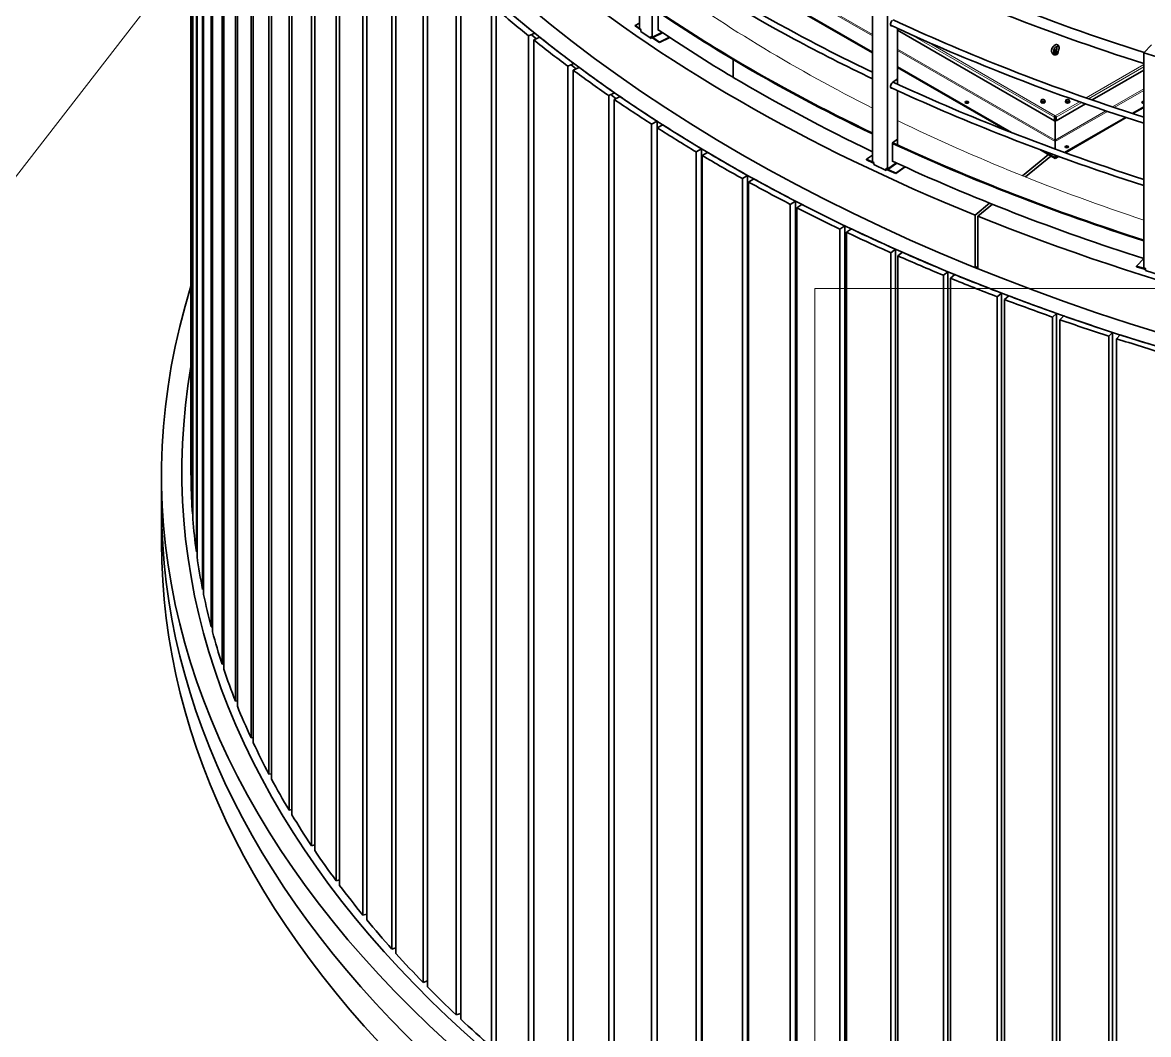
# Model space of a CAD drawing. Header units: millimetres. Extents: x 0 to 42050, y 0 to 29700.
# Drawn here: x 22913 to 24983, y 9571 to 11431 of the extents above; entities that cross this region are included whole.
import ezdxf

# ---------------------------------------------------------------- set-up
doc = ezdxf.new("R2010")
doc.units = ezdxf.units.MM
doc.header["$LTSCALE"] = 50
for name, color, linetype, lineweight in [('Detail Boundary', 7, 'Continuous', 18), ('Symbol', 7, 'Continuous', 18), ('Visible', 7, 'Continuous', 35), ('Visible Narrow', 7, 'Continuous', 18)]:
    doc.layers.add(name, color=color, linetype=linetype, lineweight=lineweight)
doc.layers.add('P_Cable Ducts (CD)', color=30, linetype='Continuous', lineweight=18, true_color=0xff7f00)
doc.styles.add('Title', font='arial.ttf')
doc.dimstyles.new('Default - Method 2a$7', dxfattribs={"dimscale": 50, "dimtxt": 3, "dimasz": 2.5, "dimexe": 3, "dimexo": 0.5, "dimgap": 0.7, "dimtad": 0, "dimtoh": 1, "dimdec": 1, "dimrnd": 1e-08, "dimtxsty": 'Title', "dimcen": 0.09, "dimdle": 10, "dimclrd": 256, "dimclre": 256, "dimclrt": 7, "dimazin": 2, "dimtfac": 0.833333, "dimtdec": 1, "dimtmove": 0, "dimatfit": 3, "dimfxl": 1, "dimtolj": 1, "dimlwd": -1, "dimlwe": -1, "dimarcsym": 0})

# ---------------------------------------------------------------- blocks, each defined once
blk = doc.blocks.new('2dDetail0')
at = {"layer": 'Detail Boundary', "flags": 128}
blk.add_lwpolyline([(487.387, 169.093), (587.479, 169.093), (587.479, 218.834), (487.387, 218.834), (487.387, 169.093)], dxfattribs=at)

msp = doc.modelspace()

# ---------------------------------------------------------------- linework, layer by layer
at = {"layer": 'P_Cable Ducts (CD)'}
for start_param, end_param in [(3.8175465, 3.9940945), (4.0135861, 4.1902126)]:
    msp.add_ellipse((26536.67, 12634.94), major_axis=(3132, 0), ratio=0.5773503, start_param=start_param, end_param=end_param, dxfattribs=at)
at = {"layer": 'Visible', "color": 9, "true_color": 0xc0c0c0}
for p, q in [((23222.67, 10605.79), (23222.67, 12521.29)), ((23222.71, 10596.99), (23222.71, 12512.5)), ((23222.82, 12503.26), (23222.82, 10587.76)), ((23225.44, 10527.53), (23225.44, 12443.03)), ((23226.14, 12433.8), (23226.14, 10518.3)), ((23232.55, 10458.16), (23232.55, 12373.66)), ((23233.82, 12364.45), (23233.82, 10448.95)), ((23244.01, 10388.99), (23244.01, 12304.49)), ((23245.86, 12295.32), (23245.86, 10379.81)), ((23259.82, 10320.1), (23259.82, 12235.61)), ((23262.25, 12226.48), (23262.25, 10310.97)), ((23279.95, 10251.6), (23279.95, 12167.1)), ((23282.95, 12158.02), (23282.95, 10242.52)), ((23304.37, 10183.56), (23304.37, 12099.06)), ((23307.94, 12090.05), (23307.94, 10174.55)), ((23333.06, 10116.07), (23333.06, 12031.57)), ((23337.19, 12022.65), (23337.19, 10107.15)), ((23365.97, 10049.23), (23365.97, 11964.73)), ((23370.66, 11955.9), (23370.66, 10040.4)), ((23403.06, 9983.13), (23403.06, 11898.63)), ((23408.31, 11889.9), (23408.31, 9974.4)), ((23444.29, 9917.85), (23444.29, 11833.35)), ((23450.08, 11824.74), (23450.08, 9909.23)), ((23489.6, 9853.47), (23489.6, 11768.97)), ((23495.92, 11760.49), (23495.92, 9844.99)), ((23538.92, 9790.09), (23538.92, 11705.59)), ((23545.78, 11697.24), (23545.78, 9781.74)), ((23592.2, 9727.78), (23592.2, 11643.28)), ((23599.57, 11635.08), (23599.57, 9719.58)), ((23649.36, 9666.63), (23649.36, 11582.13)), ((23657.25, 11574.09), (23657.25, 9658.59)), ((23710.33, 9606.72), (23710.33, 11522.22)), ((23718.72, 11514.35), (23718.72, 9598.85)), ((23775.03, 9548.13), (23775.03, 11463.63)), ((23783.9, 11455.94), (23783.9, 9540.44)), ((23843.37, 11406.43), (23854.73, 11411.16)), ((23849.39, 11407.3), (23857.74, 11401.02)), ((23854.73, 11411.16), (23854.73, 11409.52)), ((23843.37, 9490.93), (23843.37, 11406.43)), ((23864.08, 11403.66), (23852.72, 11398.94)), ((23852.72, 11398.94), (23852.72, 9483.43)), ((23915.26, 11350.7), (23926.31, 11355.66)), ((23915.26, 9435.2), (23915.26, 11350.7)), ((23922.48, 11352.31), (23930.86, 11346)), ((23936.13, 11348.37), (23925.08, 11343.41)), ((23926.31, 11355.66), (23926.31, 11354.03)), ((23925.08, 11343.41), (23925.08, 9427.91)), ((23990.61, 11296.52), (24001.34, 11301.71)), ((23990.61, 9381.02), (23990.61, 11296.52)), ((23995.59, 11297.29), (24004.02, 11290.95)), ((24011.62, 11294.63), (24000.88, 11289.44)), ((24000.88, 11289.44), (24000.88, 9373.94)), ((24001.34, 11301.71), (24001.34, 11300.07)), ((24069.32, 11243.95), (24079.72, 11249.36)), ((24069.32, 9328.45), (24069.32, 11243.95)), ((24079.72, 11249.36), (24079.72, 9333.86)), ((24090.43, 11242.5), (24080.03, 11237.09)), ((24080.03, 11237.09), (24080.03, 9321.59)), ((24151.28, 11193.07), (24161.33, 11198.69)), ((24151.28, 9277.57), (24151.28, 11193.07)), ((24161.33, 11198.69), (24161.33, 9283.19)), ((24172.47, 11192.06), (24162.41, 11186.43)), ((24162.41, 11186.43), (24162.41, 9270.93)), ((24751.71, 11149.08), (24799.06, 11188.12)), ((24803.65, 11185.47), (24756.98, 11146.98)), ((24236.39, 11143.94), (24246.08, 11149.77)), ((24236.39, 9228.43), (24236.39, 11143.94)), ((24246.08, 11149.77), (24246.08, 9234.27)), ((24257.63, 11143.37), (24247.93, 11137.54)), ((24247.93, 11137.54), (24247.93, 9222.04)), ((24324.53, 11096.62), (24333.85, 11102.65)), ((24324.53, 9181.12), (24324.53, 11096.62)), ((24333.85, 11102.65), (24333.85, 9187.15)), ((24345.79, 11096.5), (24336.47, 11090.47)), ((24664.19, 11076.92), (24690.82, 11098.87)), ((24696.08, 11096.77), (24669.43, 11074.8)), ((24336.47, 11090.47), (24336.47, 9174.97)), ((24664.19, 10980.57), (24664.19, 11076.92)), ((24415.59, 11051.18), (24424.52, 11057.41)), ((24424.52, 11057.41), (24424.52, 9141.91)), ((24669.43, 11074.8), (24669.43, 10978.45)), ((24415.59, 9135.68), (24415.59, 11051.18)), ((24436.84, 11051.51), (24427.91, 11045.29)), ((24427.91, 11045.29), (24427.91, 9391.07)), ((24509.45, 11007.69), (24517.98, 11014.09)), ((24517.98, 11014.09), (24517.98, 9359.87)), ((24509.45, 9353.46), (24509.45, 11007.69)), ((24530.66, 11008.46), (24522.13, 11002.05)), ((24522.13, 11002.05), (24522.13, 9347.83)), ((24605.98, 10966.19), (24614.11, 10972.77)), ((24614.11, 10972.77), (24614.11, 9318.54)), ((24669.43, 10983.26), (24665.52, 10980.03)), ((24605.98, 9311.96), (24605.98, 10966.19)), ((24627.13, 10967.4), (24619, 10960.82)), ((24619, 10960.82), (24619, 9045.32)), ((24705.06, 10926.74), (24712.76, 10933.48)), ((24712.76, 10933.48), (24712.76, 9017.98)), ((24705.06, 9011.23), (24705.06, 10926.74)), ((24726.12, 10928.4), (24718.41, 10921.65)), ((24718.41, 10921.65), (24718.41, 9006.15)), ((24806.55, 10889.39), (24813.83, 10896.29)), ((24806.55, 8973.89), (24806.55, 10889.39)), ((24813.83, 10896.29), (24813.83, 8980.79)), ((24827.5, 10891.49), (24820.21, 10884.59)), ((24820.21, 10884.59), (24820.21, 9491.64)), ((24910.32, 10854.19), (24917.16, 10861.25)), ((24910.32, 9461.25), (24910.32, 10854.19)), ((24917.16, 10861.25), (24917.16, 9468.3)), ((24931.12, 10856.73), (24924.28, 10849.68)), ((24924.28, 10849.68), (24924.28, 9456.74)), ((23168.67, 10540.47), (23168.67, 10599.25)), ((23222.82, 10597), (23222.71, 10596.99)), ((23168.67, 10475.15), (23168.67, 10540.47)), ((23226.14, 10527.54), (23225.44, 10527.53)), ((23233.82, 10458.22), (23232.55, 10458.16)), ((23245.86, 10389.11), (23244.01, 10388.99)), ((23262.25, 10320.32), (23259.82, 10320.1)), ((23282.95, 10251.93), (23279.95, 10251.6)), ((23307.94, 10184.03), (23304.37, 10183.56)), ((23337.19, 10116.71), (23333.06, 10116.07)), ((23370.66, 10050.06), (23365.97, 10049.23)), ((23408.31, 9984.18), (23403.06, 9983.13)), ((23450.08, 9919.14), (23444.29, 9917.85)), ((23495.92, 9855.04), (23489.6, 9853.47)), ((23545.78, 9791.97), (23538.92, 9790.09)), ((23599.57, 9729.99), (23592.2, 9727.78)), ((23657.25, 9669.21), (23649.36, 9666.63)), ((23718.72, 9609.7), (23710.33, 9606.72))]:
    msp.add_line(p, q, dxfattribs=at)
at = {"layer": 'Visible'}
for p, q in [((24047.59, 11419.86), (24047.59, 11815.37)), ((24070.83, 11403.99), (24070.83, 11799.5)), ((24093.36, 11596.86), (24475.5, 11376.24)), ((24093.36, 11595.55), (24475.5, 11374.93)), ((24475.5, 11174.8), (24475.5, 11570.31)), ((24503.43, 11161.68), (24503.43, 11557.19)), ((24081.83, 11416.87), (24081.83, 11451.16)), ((24047.59, 11429.62), (24039.18, 11425.52)), ((24039.18, 11425.52), (24049.77, 11418.29)), ((24039.18, 11425.52), (24039.18, 11424.54)), ((24039.18, 11424.54), (24049.77, 11417.31)), ((24049.91, 11418.27), (24047.59, 11419.86)), ((24049.77, 11418.29), (24049.91, 11418.19)), ((24049.77, 11417.31), (24049.91, 11417.21)), ((24049.91, 11418.27), (24049.91, 11414.35)), ((24049.91, 11414.35), (24068.51, 11401.66)), ((24071.98, 11403.12), (24089.87, 11411.86)), ((24088.64, 11412.68), (24073.58, 11405.33)), ((24082.17, 11417.04), (24081.83, 11416.87)), ((24521.85, 11420.01), (24521.85, 11327.28)), ((24810.27, 11250.24), (24521.85, 11416.76)), ((24070.83, 11403.99), (24068.51, 11405.57)), ((24068.51, 11401.66), (24068.51, 11405.57)), ((24068.51, 11401.66), (24069.42, 11402.1)), ((24069.42, 11402.1), (24069.42, 11404.95)), ((24073.58, 11405.33), (24070.83, 11403.99)), ((24071.21, 11404.17), (24071.21, 11402.67)), ((24071.21, 11402.67), (24073.53, 11401.08)), ((24071.98, 11404.55), (24071.98, 11403.12)), ((24071.98, 11403.12), (24073.53, 11402.06)), ((24084.12, 11394.83), (24073.53, 11402.06)), ((24073.53, 11401.08), (24084.12, 11393.86)), ((24102.19, 11403.65), (24084.12, 11394.83)), ((24103.04, 11403.09), (24084.12, 11393.86)), ((24084.12, 11394.83), (24084.12, 11393.86)), ((24816.18, 11389.65), (24816.25, 11389.61)), ((24988.45, 11389.99), (24974.53, 11375.17)), ((24806.48, 11373.43), (24806.5, 11374.51)), ((24806.48, 11373.43), (24809.88, 11371.47)), ((24807, 11374.17), (24807.42, 11373.92)), ((24809.8, 11374.9), (24809.88, 11371.47)), ((24810.31, 11371.72), (24809.88, 11371.47)), ((24810.78, 11378.09), (24810.78, 11378.09)), ((24816.71, 11377.1), (24816.71, 11374.49)), ((24816.95, 11375.55), (24816.71, 11375.42)), ((24816.95, 11375.55), (24816.87, 11378.98)), ((25006.18, 11365.26), (24974.53, 11375.17)), ((24974.53, 10979.66), (24974.53, 11375.17)), ((24220.64, 11363.69), (24219.21, 11362.88)), ((24219.21, 11362.88), (24219.21, 11330.22)), ((24221, 11363.47), (24219.57, 11362.67)), ((24219.57, 11362.67), (24219.57, 11330.01)), ((24220.64, 11363.27), (24220.64, 11363.69)), ((24521.85, 11349.47), (24731, 11228.72)), ((24521.85, 11348.17), (24723.99, 11231.46)), ((24219.21, 11330.22), (24219.57, 11330.42)), ((24512.64, 11320.74), (24521.85, 11327.28)), ((24521.56, 11327.08), (24521.56, 11317.68)), ((24974.53, 11343.41), (24879.43, 11288.5)), ((24521.85, 11305.7), (24521.85, 11216.57)), ((24785.09, 11284.68), (24785.09, 11285.33)), ((24785.69, 11286.44), (24785.69, 11284.69)), ((24787.17, 11284.05), (24785.69, 11284.69)), ((24788.64, 11283.41), (24787.17, 11284.05)), ((24788.64, 11285.15), (24788.64, 11283.41)), ((24790.34, 11283.83), (24788.64, 11283.41)), ((24792.04, 11284.25), (24790.34, 11283.83)), ((24792.04, 11285.99), (24792.04, 11284.25)), ((24792.26, 11285.3), (24792.04, 11284.25)), ((24792.48, 11286.36), (24792.26, 11285.3)), ((24792.29, 11285.41), (24792.29, 11285.33)), ((24792.48, 11288.11), (24792.48, 11286.36)), ((24793.09, 11284.68), (24793.09, 11285.33)), ((24830.34, 11284.68), (24830.34, 11285.33)), ((24831.12, 11288.32), (24831.12, 11286.57)), ((24831.14, 11285.51), (24831.12, 11286.57)), ((24831.14, 11285.52), (24831.14, 11285.33)), ((24831.16, 11284.44), (24831.14, 11285.51)), ((24831.16, 11286.19), (24831.16, 11284.44)), ((24832.77, 11283.92), (24831.16, 11284.44)), ((24834.38, 11283.39), (24832.77, 11283.92)), ((24834.38, 11285.14), (24834.38, 11283.39)), ((24835.97, 11283.93), (24834.38, 11283.39)), ((24837.56, 11284.48), (24835.97, 11283.93)), ((24837.56, 11286.22), (24837.56, 11284.48)), ((24838.34, 11284.68), (24838.34, 11285.33)), ((24867.11, 11281.39), (24813.16, 11250.24)), ((24953.15, 11263.78), (24974.53, 11276.12)), ((24954.6, 11263.31), (24974.53, 11274.82)), ((24810.87, 11257.08), (24810.02, 11256.59)), ((24810.02, 11256.59), (24810.27, 11256.45)), ((24811.11, 11256.94), (24810.27, 11256.45)), ((24810.27, 11256.45), (24810.27, 11250.24)), ((24811.11, 11250.73), (24810.27, 11250.24)), ((24810.87, 11257.08), (24811.11, 11256.94)), ((24811.11, 11256.94), (24811.11, 11250.73)), ((24811.71, 11257.89), (24811.27, 11258.15)), ((24811.71, 11258.55), (24811.71, 11259.53)), ((24811.71, 11257.89), (24811.71, 11258.55)), ((24811.71, 11258.55), (24811.71, 11257.89)), ((24812.16, 11258.15), (24811.71, 11257.89)), ((24811.71, 11257.89), (24811.71, 11214.78)), ((24811.72, 11214.78), (24811.72, 11257.89)), ((24812.56, 11257.08), (24812.31, 11256.94)), ((24812.31, 11256.94), (24812.31, 11250.73)), ((24812.31, 11256.94), (24813.16, 11256.45)), ((24812.31, 11250.73), (24813.16, 11250.24)), ((24812.56, 11257.08), (24813.41, 11256.59)), ((24813.16, 11256.45), (24813.41, 11256.59)), ((24813.16, 11250.24), (24813.16, 11256.45)), ((24828.88, 11192.03), (24940.63, 11256.55)), ((24830.27, 11191.53), (24942.07, 11256.08)), ((24512.51, 11209.94), (24521.85, 11216.57)), ((24512.51, 11175.64), (24512.51, 11209.94)), ((24513.06, 11209.87), (24513.06, 11210.32)), ((24513.99, 11210.98), (24513.99, 11209.43)), ((24521.56, 11216.36), (24521.56, 11205.93)), ((24811.71, 11198.26), (24811.72, 11212.17)), ((24811.71, 11212.17), (24811.71, 11198.26)), ((24475.5, 11187.23), (24464.48, 11179.41)), ((24464.48, 11179.41), (24477.21, 11173.44)), ((24464.48, 11179.41), (24464.48, 11178.43)), ((24783.05, 11197.36), (24811.71, 11180.82)), ((24789.4, 11195), (24811.71, 11182.12)), ((24811.71, 11186.81), (24811.71, 11180.82)), ((24811.71, 11182.12), (24811.71, 11186.81)), ((24811.71, 11182.12), (24811.71, 11180.82)), ((24811.72, 11180.82), (24811.72, 11186.8)), ((24811.72, 11186.8), (24811.72, 11182.12)), ((24811.72, 11182.12), (24816.69, 11185)), ((24811.72, 11180.82), (24818.08, 11184.49)), ((24811.72, 11182.12), (24811.72, 11180.82)), ((24464.48, 11178.43), (24477.21, 11172.46)), ((24478.29, 11173.48), (24475.5, 11174.8)), ((24477.21, 11173.44), (24478.29, 11172.93)), ((24477.21, 11172.46), (24478.29, 11171.95)), ((24478.29, 11173.48), (24478.29, 11169.57)), ((24478.29, 11169.57), (24500.63, 11159.07)), ((24503.43, 11161.68), (24500.63, 11162.99)), ((24500.63, 11159.07), (24500.63, 11162.99)), ((24500.63, 11159.07), (24501.39, 11159.61)), ((24501.39, 11159.61), (24501.39, 11162.64)), ((24502.96, 11161.9), (24502.96, 11160.36)), ((24502.96, 11160.36), (24505.76, 11159.05)), ((24505.7, 11163.29), (24503.43, 11161.68)), ((24503.89, 11160.9), (24520.15, 11172.44)), ((24503.89, 11162.01), (24503.89, 11160.9)), ((24503.89, 11160.9), (24505.76, 11160.03)), ((24519.2, 11172.88), (24505.7, 11163.29)), ((24518.48, 11154.06), (24505.76, 11160.03)), ((24505.76, 11159.05), (24518.48, 11153.08)), ((24512.8, 11175.85), (24512.51, 11175.64)), ((24534.87, 11165.69), (24518.48, 11154.06)), ((24535.71, 11165.31), (24518.48, 11153.08)), ((24518.48, 11154.06), (24518.48, 11153.08)), ((24974.45, 10996.98), (24961.29, 10982.96)), ((24961.29, 10982.96), (24975.7, 10978.45)), ((24961.29, 10982.96), (24961.29, 10981.98)), ((24961.29, 10981.98), (24975.7, 10977.47)), ((24977.7, 10978.67), (24974.53, 10979.66)), ((24975.7, 10978.45), (24977.7, 10977.83)), ((24975.7, 10977.47), (24977.7, 10976.85)), ((24977.7, 10978.67), (24977.7, 10974.75)), ((24977.7, 10974.75), (25003.01, 10966.82))]:
    msp.add_line(p, q, dxfattribs=at)
at = {"layer": 'Visible', "color": 9, "true_color": 0xc0c0c0}
for centre, major_axis, start_param, end_param in [((26536.67, 12521.29), (-3300, 0), 6.0962024, 9.6168762), ((26536.67, 12521.29), (-3260, 0), 0, 1.3652724), ((26536.67, 12617.63), (3260, 0), 3.7534395, 4.1005421), ((26536.67, 12521.29), (-3314, 0), 0.5905266, 0.6220176), ((26536.67, 12521.29), (3300, 0), 3.7321295, 3.7636), ((26536.67, 12521.29), (-3314, 0), 0.6268456, 0.6583366), ((26536.67, 12521.29), (3300, 0), 3.7684485, 3.799919), ((26536.67, 12521.29), (3300, 0), 3.8047675, 3.836238), ((26536.67, 12521.29), (-3314, 0), 0.6631646, 0.6946556), ((26536.67, 12521.29), (-3314, 0), 0.6994836, 0.7309746), ((26536.67, 12521.29), (3300, 0), 3.8410865, 3.872557), ((26536.67, 12521.29), (3300, 0), 3.8774055, 3.908876), ((26536.67, 12521.29), (-3314, 0), 0.7358026, 0.7672936), ((26536.67, 12521.29), (-3314, 0), 0.7721216, 0.8036125), ((26536.67, 12521.29), (3300, 0), 3.9137245, 3.945195), ((26536.67, 12521.29), (-3314, 0), 0.8084406, 0.8399315), ((26536.67, 12521.29), (3300, 0), 3.9500434, 3.9815139), ((26536.67, 12521.29), (3300, 0), 3.9863624, 4.0178329), ((26536.67, 12521.29), (-3314, 0), 0.8447595, 0.8762505), ((26536.67, 12617.63), (3260, 0), 4.1025053, 4.449608), ((26536.67, 12521.29), (-3314, 0), 0.8810785, 0.9125695), ((26536.67, 12521.29), (3300, 0), 4.0226814, 4.0541519), ((26536.67, 12521.29), (-3314, 0), 0.9173975, 0.9488885), ((26536.67, 12521.29), (3300, 0), 4.0590004, 4.0904709), ((26536.67, 12521.29), (-3314, 0), 0.9537165, 0.9852075), ((26536.67, 12521.29), (3300, 0), 4.0953194, 4.1267899), ((26536.67, 10599.25), (-3368, 0), 6.1038739, 8.4936382), ((26536.67, 12521.29), (-3314, 0), 0.9900355, 1.0215265), ((26536.67, 12521.29), (3300, 0), 4.1316384, 4.1631089), ((26536.67, 12521.29), (3300, 0), 4.1679574, 4.1994279), ((26536.67, 12521.29), (-3314, 0), 1.0263545, 1.0578455), ((26536.67, 12521.29), (-3314, 0), 1.0626735, 1.0941645), ((26536.67, 12521.29), (3300, 0), 4.2042764, 4.2357469), ((26536.67, 10605.79), (-3330.76, 0), 6.1828271, 8.4923155), ((26536.67, 10605.79), (-3314, 0), 0, 0.0045948), ((26536.67, 10605.79), (-3314, 0), 0.0094228, 0.0409138), ((26536.67, 10540.47), (-3368, 0), 0, 2.227278), ((26536.67, 10540.47), (-3368, 0), 0, 2.227278), ((26536.67, 10605.79), (-3314, 0), 0.0457418, 0.0772327), ((26536.67, 10475.15), (-3368, 0), 0, 2.2459951), ((26536.67, 10605.79), (-3314, 0), 0.0820607, 0.1135517), ((26536.67, 10605.79), (-3314, 0), 0.1183797, 0.1498707), ((26536.67, 10605.79), (-3314, 0), 0.1546987, 0.1861897), ((26536.67, 10605.79), (-3314, 0), 0.1910177, 0.2225087), ((26536.67, 10605.79), (-3314, 0), 0.2273367, 0.2588277), ((26536.67, 10605.79), (-3314, 0), 0.2636557, 0.2951467), ((26536.67, 10605.79), (-3314, 0), 0.2999747, 0.3314657), ((26536.67, 10605.79), (-3314, 0), 0.3362937, 0.3677847), ((26536.67, 10605.79), (-3314, 0), 0.3726127, 0.4041037), ((26536.67, 10605.79), (3314, 0), 3.5505243, 3.5820153), ((26536.67, 10605.79), (3314, 0), 3.5868433, 3.6183343), ((26536.67, 10605.79), (3314, 0), 3.6231623, 3.6546533), ((26536.67, 10605.79), (3314, 0), 3.6594813, 3.6909723), ((26536.67, 10605.79), (3314, 0), 3.6958003, 3.7272913)]:
    msp.add_ellipse(centre, major_axis=major_axis, ratio=0.5773503, start_param=start_param, end_param=end_param, dxfattribs=at)
at = {"layer": 'Visible'}
for centre, major_axis, ratio, start_param, end_param in [((26536.67, 12661.72), (3229.8, 0), 0.5773503, 3.8489831, 3.9121467), ((26536.67, 12661.72), (3227.8, 0), 0.5773503, 3.8484812, 3.9121467), ((24512.64, 11430.15), (-2.55, -5.43), 0.5151758, 3.8806901, 6.7566627), ((26536.67, 12629.06), (3229.8, 0), 0.5773503, 3.8489831, 3.9121467), ((24509.65, 11430.96), (2.55, 5.43), 0.5151758, 3.7502368, 3.7816182), ((24510.58, 11430.52), (-2.55, -5.43), 0.5151758, 0.4725708, 0.6412233), ((24511.71, 11430.59), (-2.55, -5.43), 0.5151758, 0.1671446, 0.471734), ((24811.71, 11377.1), (5, 0), 0.5773503, 1.3943417, 2.1674955), ((24811.71, 11377.1), (5, 0), 0.5773503, 4.4095243, 6.5860499), ((24811.71, 11453), (3.49, -165.61), 0.0216007, 5.2067929, 5.2249141), ((24811.71, 11374.49), (5, 0), 0.5773503, 4.4276455, 6.2831853), ((26536.67, 12661.72), (3229.8, 0), 0.5773503, 3.9123055, 4.020265), ((26536.67, 12661.72), (3227.8, 0), 0.5773503, 3.9123055, 4.0197513), ((26536.67, 12629.06), (3229.8, 0), 0.5773503, 3.9123055, 4.020265), ((24512.64, 11315.84), (-2.55, -5.43), 0.5151758, 3.8806901, 6.7566627), ((24509.65, 11316.65), (2.55, 5.43), 0.5151758, 3.7502368, 3.7816182), ((24510.58, 11316.21), (-2.55, -5.43), 0.5151758, 0.4725708, 0.6412233), ((24511.71, 11316.28), (-2.55, -5.43), 0.5151758, 0.1671446, 0.471734), ((24649.08, 11282.88), (3.2, 0), 0.5773503, 0.3613671, 2.7802255), ((24789.09, 11285.33), (4, 0), 0.5773503, 2.5754935, 6.8388121), ((24789.09, 11284.68), (4, 0), 0.5773503, 3.1415927, 6.2831853), ((24789.09, 11287.42), (-3.2, 0), 0.5773503, 6.1631016, 7.2102992), ((24789.09, 11287.42), (-3.2, 0), 0.5773503, 5.1159041, 6.1631016), ((24789.09, 11285.33), (-3.2, 0), 0.5773503, 0.5122191, 1.3420087), ((24789.09, 11287.42), (-3.2, 0), 0.5773503, 0.9271139, 1.9743114), ((24789.09, 11287.42), (3.2, 0), 0.5773503, 0.9271139, 1.9743114), ((24789.09, 11285.33), (-3.2, 0), 0.5773503, 1.5289442, 2.4196787), ((24789.09, 11287.42), (3.2, 0), 0.5773503, 5.1159041, 6.1631016), ((24789.09, 11287.42), (3.2, 0), 0.5773503, 6.1631016, 7.2102992), ((24789.09, 11285.33), (3.2, 0), 0.5773503, 6.0035196, 6.2831853), ((24834.34, 11285.33), (4, 0), 0.5773503, 2.5053533, 6.9221564), ((24834.34, 11284.68), (4, 0), 0.5773503, 3.1415927, 6.2831853), ((24834.34, 11287.42), (-3.2, 0), 0.5773503, 5.245453, 6.2926506), ((24834.34, 11287.42), (-3.2, 0), 0.5773503, 0.0094653, 1.0566628), ((24834.34, 11285.33), (-3.2, 0), 0.5773503, 0, 0.0542781), ((24834.34, 11285.33), (-3.2, 0), 0.5773503, 0.6235085, 1.4898171), ((24834.34, 11287.42), (3.2, 0), 0.5773503, 1.0566628, 2.1038604), ((24834.34, 11287.42), (-3.2, 0), 0.5773503, 1.0566628, 2.1038604), ((24834.34, 11285.33), (-3.2, 0), 0.5773503, 1.6731041, 2.5346167), ((24834.34, 11287.42), (3.2, 0), 0.5773503, 0.0094653, 1.0566628), ((24834.34, 11287.42), (3.2, 0), 0.5773503, 5.245453, 6.2926506), ((24974.35, 11284.19), (-3.2, 0), 0.5773503, 4.6563288, 7.9100418), ((24974.35, 11282.88), (-3.2, 0), 0.5773503, 4.6563288, 5.9218182), ((24811.71, 11257.57), (-1.2, -2.08), 0.5773503, 3.9269908, 5.4977871), ((24811.71, 11257.57), (-0.6, -1.04), 0.5773503, 3.9269908, 5.4977871), ((24811.71, 11257.57), (-1.2, 2.08), 0.5773503, 3.9269908, 5.4977871), ((24811.71, 11257.57), (0.6, -1.04), 0.5773503, 0.7853982, 2.3561945), ((26536.67, 12661.72), (3229.8, 0), 0.5773503, 4.0350607, 4.2075521), ((26536.67, 12661.72), (3227.8, 0), 0.5773503, 4.0346241, 4.2072096), ((24811.71, 11213.47), (0, -1.85), 0.0000978, 3.9270365, 5.4978328), ((24811.72, 11213.47), (0, 1.85), 0.0000978, 3.9269344, 5.4977307), ((24832.93, 11201.23), (3.2, 0), 0.5773503, 0.3613671, 2.7802255), ((26536.67, 12629.06), (3229.8, 0), 0.5773503, 4.0350607, 4.2075521)]:
    msp.add_ellipse(centre, major_axis=major_axis, ratio=ratio, start_param=start_param, end_param=end_param, dxfattribs=at)
for centre, major_axis in [((24649.08, 11284.19), (-3.2, 0)), ((24832.93, 11202.54), (3.2, 0))]:
    msp.add_ellipse(centre, major_axis=major_axis, ratio=0.5773503, dxfattribs=at)
for points, knots in [([(24475.5, 11327.42), (24426.29, 11350.93), (24378.29, 11375.27), (24241.98, 11448.64), (24157.13, 11499.8), (24077.57, 11553.59)], [4.72746927, 4.72746927, 4.72746927, 4.72746927, 4.78669239, 4.78669239, 4.90025711, 4.90025711, 4.90025711, 4.90025711]), ([(24475.5, 11339.35), (24428.06, 11362.09), (24381.76, 11385.62), (24247.44, 11457.92), (24162.95, 11508.86), (24083.74, 11562.4)], [4.72933692, 4.72933692, 4.72933692, 4.72933692, 4.78669239, 4.78669239, 4.90018417, 4.90018417, 4.90018417, 4.90018417]), ([(24974.91, 11375.57), (24884.65, 11404.43), (24796.79, 11435.79), (24644.16, 11496.31), (24578.35, 11524.59), (24514.51, 11554.28)], [4.54203711, 4.54203711, 4.54203711, 4.54203711, 4.63808557, 4.63808557, 4.71443237, 4.71443237, 4.71443237, 4.71443237]), ([(24974.53, 11355.42), (24881.93, 11384.89), (24791.82, 11416.98), (24636.83, 11478.43), (24570.79, 11506.81), (24506.72, 11536.6)], [4.54009544, 4.54009544, 4.54009544, 4.54009544, 4.63808557, 4.63808557, 4.71429154, 4.71429154, 4.71429154, 4.71429154]), ([(24974.53, 11256.89), (24883.85, 11285.86), (24795.6, 11317.35), (24642.81, 11377.93), (24577.2, 11406.12), (24513.55, 11435.7)], [4.54171051, 4.54171051, 4.54171051, 4.54171051, 4.63808557, 4.63808557, 4.71409587, 4.71409587, 4.71409587, 4.71409587]), ([(24974.53, 11245.6), (24882.48, 11274.93), (24792.89, 11306.85), (24638.69, 11367.99), (24572.92, 11396.24), (24509.1, 11425.9)], [4.54055376, 4.54055376, 4.54055376, 4.54055376, 4.63808557, 4.63808557, 4.71406247, 4.71406247, 4.71406247, 4.71406247]), ([(24807, 11374.17), (24806.51, 11374.45), (24806.08, 11374.84), (24805.37, 11375.77), (24805.1, 11376.32), (24804.71, 11377.6), (24804.62, 11378.35), (24804.66, 11379.99), (24804.82, 11380.89), (24805.35, 11382.68), (24805.72, 11383.57), (24806.64, 11385.26), (24807.18, 11386.06), (24808.4, 11387.5), (24809.08, 11388.15), (24810.53, 11389.23), (24811.31, 11389.66), (24812.9, 11390.19), (24813.71, 11390.3), (24815.1, 11390.13), (24815.67, 11389.95), (24816.18, 11389.65)], [-2.3561945, -2.3561945, -2.3561945, -2.3561945, -2.1285941, -2.1285941, -1.8792515, -1.8792515, -1.5690746, -1.5690746, -1.2118087, -1.2118087, -0.854039, -0.854039, -0.5012726, -0.5012726, -0.1465999, -0.1465999, 0.2137379, 0.2137379, 0.5494352, 0.5494352, 0.7853982, 0.7853982, 0.7853982, 0.7853982]), ([(24809.42, 11377.39), (24809.36, 11377.43), (24809.28, 11377.49), (24809.1, 11377.79), (24809, 11378.04), (24808.89, 11378.66), (24808.87, 11379.01), (24808.92, 11379.79), (24808.99, 11380.23), (24809.23, 11381.16), (24809.41, 11381.65), (24809.85, 11382.62), (24810.12, 11383.11), (24810.72, 11384), (24811.05, 11384.41), (24811.73, 11385.11), (24812.07, 11385.4), (24812.71, 11385.84), (24813.01, 11385.99), (24813.51, 11386.18), (24813.72, 11386.22), (24814.05, 11386.23), (24814.15, 11386.2), (24814.23, 11386.16), (24814.24, 11386.15), (24814.25, 11386.15)], [-2.3561945, -2.3561945, -2.3561945, -2.3561945, -2.0420352, -2.0420352, -1.7264659, -1.7264659, -1.4673273, -1.4673273, -1.2019714, -1.2019714, -0.9267158, -0.9267158, -0.6457387, -0.6457387, -0.3650973, -0.3650973, -0.0909601, -0.0909601, 0.1726807, 0.1726807, 0.4325068, 0.4325068, 0.7416349, 0.7416349, 0.7853982, 0.7853982, 0.7853982, 0.7853982]), ([(24811.67, 11378.92), (24812.02, 11379.25), (24812.36, 11379.64), (24813, 11380.49), (24813.3, 11380.96), (24813.81, 11381.93), (24814.02, 11382.43), (24814.34, 11383.38), (24814.44, 11383.83), (24814.55, 11384.64), (24814.55, 11384.99), (24814.5, 11385.55), (24814.44, 11385.76), (24814.32, 11386.05), (24814.26, 11386.12), (24814.22, 11386.16), (24814.21, 11386.17), (24814.21, 11386.17)], [-2.8162424, -2.8162424, -2.8162424, -2.8162424, -2.5435628, -2.5435628, -2.2628817, -2.2628817, -1.9812652, -1.9812652, -1.7057698, -1.7057698, -1.4425193, -1.4425193, -1.1904884, -1.1904884, -0.9179316, -0.9179316, -0.8708314, -0.8708314, -0.8708314, -0.8708314]), ([(24816.89, 11378.24), (24817.29, 11378.89), (24817.63, 11379.57), (24818.26, 11381.13), (24818.51, 11382.01), (24818.8, 11383.75), (24818.83, 11384.62), (24818.63, 11386.29), (24818.4, 11387.1), (24817.65, 11388.42), (24817.19, 11388.97), (24816.49, 11389.46), (24816.37, 11389.54), (24816.25, 11389.61)], [-2.4244562, -2.4244562, -2.4244562, -2.4244562, -2.145083, -2.145083, -1.8051618, -1.8051618, -1.4652406, -1.4652406, -1.1253194, -1.1253194, -0.8424167, -0.8424167, -0.7853982, -0.7853982, -0.7853982, -0.7853982]), ([(24807.42, 11373.92), (24807.51, 11373.88), (24807.59, 11373.83), (24807.77, 11373.74), (24807.85, 11373.7), (24808.03, 11373.63), (24808.12, 11373.6), (24808.3, 11373.53), (24808.39, 11373.51), (24808.58, 11373.46), (24808.67, 11373.43), (24808.77, 11373.41)], [2.35619449, 2.35619449, 2.35619449, 2.35619449, 2.39462819, 2.39462819, 2.4330619, 2.4330619, 2.4714956, 2.4714956, 2.50992931, 2.50992931, 2.54836301, 2.54836301, 2.54836301, 2.54836301]), ([(24809.8, 11374.9), (24809.81, 11374.5), (24809.76, 11374.19), (24809.58, 11373.74), (24809.46, 11373.6), (24809.2, 11373.43), (24809.05, 11373.39), (24808.85, 11373.4), (24808.81, 11373.41), (24808.77, 11373.41)], [0, 0, 0, 0, 0.3633261, 0.3633261, 0.6808716, 0.6808716, 0.955434, 0.955434, 1.0240387, 1.0240387, 1.0240387, 1.0240387]), ([(24809.22, 11377.58), (24809.25, 11377.58), (24809.28, 11377.58), (24809.37, 11377.59), (24809.45, 11377.6), (24809.64, 11377.64), (24809.74, 11377.67), (24809.86, 11377.71)], [2.65857048, 2.65857048, 2.65857048, 2.65857048, 2.7135837, 2.7135837, 2.83271343, 2.83271343, 2.95184317, 2.95184317, 2.95184317, 2.95184317]), ([(24810.78, 11378.09), (24810.77, 11378.09), (24810.77, 11378.08), (24810.76, 11378.08), (24810.75, 11378.07), (24810.73, 11378.06), (24810.71, 11378.05), (24810.65, 11378.02), (24810.61, 11378), (24810.38, 11377.9), (24810.14, 11377.81), (24809.86, 11377.71)], [-1.4562933, -1.4562933, -1.4562933, -1.4562933, -1.44378361, -1.44378361, -1.4301303, -1.4301303, -1.39485265, -1.39485265, -1.30115207, -1.30115207, -0.92188658, -0.92188658, -0.92188658, -0.92188658]), ([(24810.57, 11374.6), (24811.22, 11375.07), (24811.62, 11375.64), (24812.06, 11376.33), (24812.19, 11376.55), (24812.37, 11376.77), (24812.41, 11376.83), (24812.5, 11376.91), (24812.53, 11376.93), (24812.58, 11376.97), (24812.6, 11376.98), (24812.63, 11377), (24812.64, 11377.01), (24812.65, 11377.01)], [-0.72083028, -0.72083028, -0.72083028, -0.72083028, -0.36234149, -0.36234149, -0.14264662, -0.14264662, -0.07199889, -0.07199889, -0.02885542, -0.02885542, -0.01167621, -0.01167621, -0.00006359, -0.00006359, -0.00006359, -0.00006359]), ([(24811.67, 11378.92), (24811.62, 11378.88), (24811.58, 11378.83), (24811.37, 11378.61), (24811.24, 11378.46), (24811.06, 11378.29), (24811.01, 11378.25), (24810.93, 11378.19), (24810.9, 11378.16), (24810.84, 11378.13), (24810.83, 11378.12), (24810.8, 11378.1), (24810.79, 11378.1), (24810.78, 11378.09)], [-0.41966457, -0.41966457, -0.41966457, -0.41966457, -0.36234149, -0.36234149, -0.14264662, -0.14264662, -0.07199889, -0.07199889, -0.02885542, -0.02885542, -0.01167621, -0.01167621, -0.00006359, -0.00006359, -0.00006359, -0.00006359]), ([(24812.65, 11377.01), (24812.65, 11377.02), (24812.66, 11377.02), (24812.67, 11377.02), (24812.68, 11377.03), (24812.7, 11377.04), (24812.71, 11377.05), (24812.77, 11377.07), (24812.82, 11377.09), (24813.23, 11377.23), (24813.77, 11377.27), (24814.96, 11377.46), (24815.6, 11377.59), (24816.14, 11377.82)], [-1.4562933, -1.4562933, -1.4562933, -1.4562933, -1.4437836, -1.4437836, -1.4301303, -1.4301303, -1.3948526, -1.3948526, -1.3011521, -1.3011521, -0.5710757, -0.5710757, 0, 0, 0, 0]), ([(24812.65, 11377.01), (24812.65, 11377.01), (24812.65, 11377.01), (24812.65, 11377.01), (24812.65, 11377.01), (24812.65, 11377.01)], [13.6573173803, 13.6573173803, 13.6573173803, 13.6573173803, 13.65757557466, 13.65757557466, 13.65783376903, 13.65783376903, 13.65783376903, 13.65783376903]), ([(24974.53, 11131.29), (24882.48, 11160.62), (24792.89, 11192.54), (24638.69, 11253.68), (24572.92, 11281.93), (24509.1, 11311.59)], [4.54055376, 4.54055376, 4.54055376, 4.54055376, 4.63808557, 4.63808557, 4.71406247, 4.71406247, 4.71406247, 4.71406247]), ([(24974.53, 11142.58), (24883.85, 11171.55), (24795.6, 11203.04), (24642.81, 11263.62), (24577.2, 11291.81), (24513.55, 11321.39)], [4.54171051, 4.54171051, 4.54171051, 4.54171051, 4.63808557, 4.63808557, 4.71409587, 4.71409587, 4.71409587, 4.71409587])]:
    msp.add_open_spline(points, degree=3, knots=knots, dxfattribs=at)
for points, weights in [([(24810.22, 11374.35), (24810.4, 11374.48), (24810.57, 11374.6)], [1, 1.03210525676, 1.06244661735]), ([(24816.14, 11377.82), (24816.3, 11377.89), (24816.49, 11377.96)], [1.06244661735, 1.03210525676, 1]), ([(24785.91, 11287.64), (24785.81, 11287.15), (24785.69, 11286.44)], [1, 1.03814443452, 1.0003653387]), ([(24785.69, 11286.44), (24786.48, 11286.24), (24787.17, 11285.94)], [1.0003653387, 1.03814443452, 1]), ([(24786.13, 11288.55), (24786.01, 11288.13), (24785.91, 11287.64)], [1.0003653387, 1.03814443452, 1]), ([(24787.83, 11289.12), (24787.04, 11288.92), (24786.13, 11288.55)], [1, 1.03814443452, 1.0003653387]), ([(24787.17, 11285.94), (24787.85, 11285.65), (24788.64, 11285.15)], [1, 1.03814443452, 1.0003653387]), ([(24789.53, 11289.39), (24788.62, 11289.31), (24787.83, 11289.12)], [1.0003653387, 1.03814443452, 1]), ([(24788.64, 11285.15), (24789.55, 11285.53), (24790.34, 11285.72)], [1.0003653387, 1.03814443452, 1]), ([(24791.01, 11288.9), (24790.32, 11289.19), (24789.53, 11289.39)], [1, 1.03814443452, 1.0003653387]), ([(24790.34, 11285.72), (24791.13, 11285.92), (24792.04, 11285.99)], [1, 1.03814443452, 1.0003653387]), ([(24792.48, 11288.11), (24791.69, 11288.6), (24791.01, 11288.9)], [1.0003653387, 1.03814443452, 1]), ([(24792.04, 11285.99), (24792.16, 11286.71), (24792.26, 11287.2)], [1.0003653387, 1.03814443452, 1]), ([(24792.26, 11287.2), (24792.37, 11287.69), (24792.48, 11288.11)], [1, 1.03814443452, 1.0003653387]), ([(24832.71, 11289.01), (24831.98, 11288.76), (24831.12, 11288.32)], [1, 1.03814443452, 1.0003653387]), ([(24831.12, 11288.32), (24831.13, 11287.9), (24831.14, 11287.4)], [1.0003653387, 1.03814443452, 1]), ([(24831.14, 11287.4), (24831.15, 11286.91), (24831.16, 11286.19)], [1, 1.03814443452, 1.0003653387]), ([(24831.16, 11286.19), (24832.02, 11286.05), (24832.77, 11285.81)], [1.0003653387, 1.03814443452, 1]), ([(24834.31, 11289.41), (24833.45, 11289.26), (24832.71, 11289.01)], [1.0003653387, 1.03814443452, 1]), ([(24832.77, 11285.81), (24833.51, 11285.57), (24834.38, 11285.14)], [1, 1.03814443452, 1.0003653387]), ([(24835.91, 11289.03), (24835.17, 11289.27), (24834.31, 11289.41)], [1, 1.03814443452, 1.0003653387]), ([(24834.38, 11285.14), (24835.23, 11285.58), (24835.97, 11285.83)], [1.0003653387, 1.03814443452, 1]), ([(24837.52, 11288.36), (24836.66, 11288.79), (24835.91, 11289.03)], [1.0003653387, 1.03814443452, 1]), ([(24835.97, 11285.83), (24836.71, 11286.08), (24837.56, 11286.22)], [1, 1.03814443452, 1.0003653387]), ([(24837.54, 11287.44), (24837.53, 11287.93), (24837.52, 11288.36)], [1, 1.03814443452, 1.0003653387]), ([(24837.56, 11286.22), (24837.55, 11286.94), (24837.54, 11287.44)], [1.0003653387, 1.03814443452, 1])]:
    msp.add_rational_spline(points, weights, degree=2, dxfattribs=at)
at = {"layer": 'Visible Narrow'}
for p, q in [((24475.5, 11406.28), (24100.08, 11623.03)), ((24102.34, 11624.34), (24475.5, 11408.9)), ((24049.77, 11417.31), (24049.77, 11418.29)), ((24810.02, 11256.59), (24546.09, 11408.97)), ((24073.53, 11402.06), (24073.53, 11401.08)), ((24575.84, 11395.71), (24811.71, 11259.53)), ((24521.85, 11382.13), (24811.71, 11214.78)), ((24811.71, 11212.17), (24521.85, 11379.52)), ((24811.47, 11377.9), (24811.47, 11377.9)), ((24811.47, 11377.9), (24811.96, 11377.61)), ((24811.96, 11377.61), (24811.47, 11377.9)), ((24811.96, 11377.61), (24811.96, 11377.61)), ((24868.48, 11292.3), (24974.53, 11353.53)), ((24974.53, 11349.61), (24872.72, 11290.83)), ((24917.16, 11275.66), (24974.53, 11308.78)), ((24974.53, 11306.17), (24920.03, 11274.7)), ((24811.71, 11259.53), (24856.19, 11285.21)), ((24860.41, 11283.73), (24813.41, 11256.59)), ((24811.72, 11214.78), (24904.74, 11268.49)), ((24907.6, 11267.53), (24811.72, 11212.17)), ((24811.71, 11214.78), (24811.72, 11214.78)), ((24811.71, 11214.78), (24811.71, 11214.78)), ((24811.72, 11212.17), (24811.71, 11212.17)), ((24811.71, 11212.17), (24811.71, 11212.17)), ((24477.21, 11172.46), (24477.21, 11173.44)), ((24505.76, 11160.03), (24505.76, 11159.05)), ((24975.7, 10977.47), (24975.7, 10978.45))]:
    msp.add_line(p, q, dxfattribs=at)
for centre, major_axis, ratio, start_param, end_param in [((24811.59, 11381.91), (4.63, 7.72), 0.5660368, 0.7947344, 3.1509289), ((24811.84, 11381.77), (-4.37, -7.87), 0.5884459, 3.9169007, 6.2730952), ((24813.25, 11380.99), (3.37, 6.14), 0.5915725, 4.7094772, 9.4014566), ((24811.59, 11381.91), (-2.63, -4.26), 0.5568458, 0.8018918, 3.1383771), ((24811.59, 11381.91), (4.63, 7.72), 0.5660368, 0.0093363, 0.7947344), ((24811.84, 11381.77), (-4.37, -7.87), 0.5884459, 3.1315026, 3.9169007), ((24811.84, 11381.77), (2.36, 4.41), 0.5971481, 3.908468, 6.2644559), ((24811.59, 11381.91), (-2.63, -4.26), 0.5568458, 0.1272395, 0.8014786), ((24811.84, 11381.77), (2.36, 4.41), 0.5971481, 3.1228633, 3.9080548), ((24813.25, 11380.99), (-3.37, -6.14), 0.5915725, 6.259864, 6.4576722), ((24811.47, 11376.27), (-1, 1.73), 0.5773503, 5.4977871, 6.0052118), ((24811.47, 11376.27), (-1, 1.73), 0.5773503, 5.4977871, 6.0052118), ((24811.96, 11375.98), (-1, 1.73), 0.5773503, 4.9903625, 5.4977871), ((24811.96, 11375.98), (1, -1.73), 0.5773503, 1.8487698, 2.3561945), ((24813.25, 11380.99), (-3.37, -6.14), 0.5915725, 1.3700763, 1.5678846)]:
    msp.add_ellipse(centre, major_axis=major_axis, ratio=ratio, start_param=start_param, end_param=end_param, dxfattribs=at)

# ---------------------------------------------------------------- block references
at = {"layer": 'Detail Boundary', "xscale": 50, "yscale": 50, "zscale": 50}
msp.add_blockref('2dDetail0', (0, 0), dxfattribs=at)

# ---------------------------------------------------------------- leaders
at = {"layer": 'Symbol', "annotation_type": 0, "has_hookline": 1, "hookline_direction": 1, "text_width": 2791.06}
msp.add_leader([(23222.67, 11563.54), (22574.27, 10726.82), (22449.27, 10726.82)], dimstyle='Default - Method 2a$7', override={"dimgap": 0, "dimtad": 1}, dxfattribs=at)

doc.saveas('drawing.dxf')
